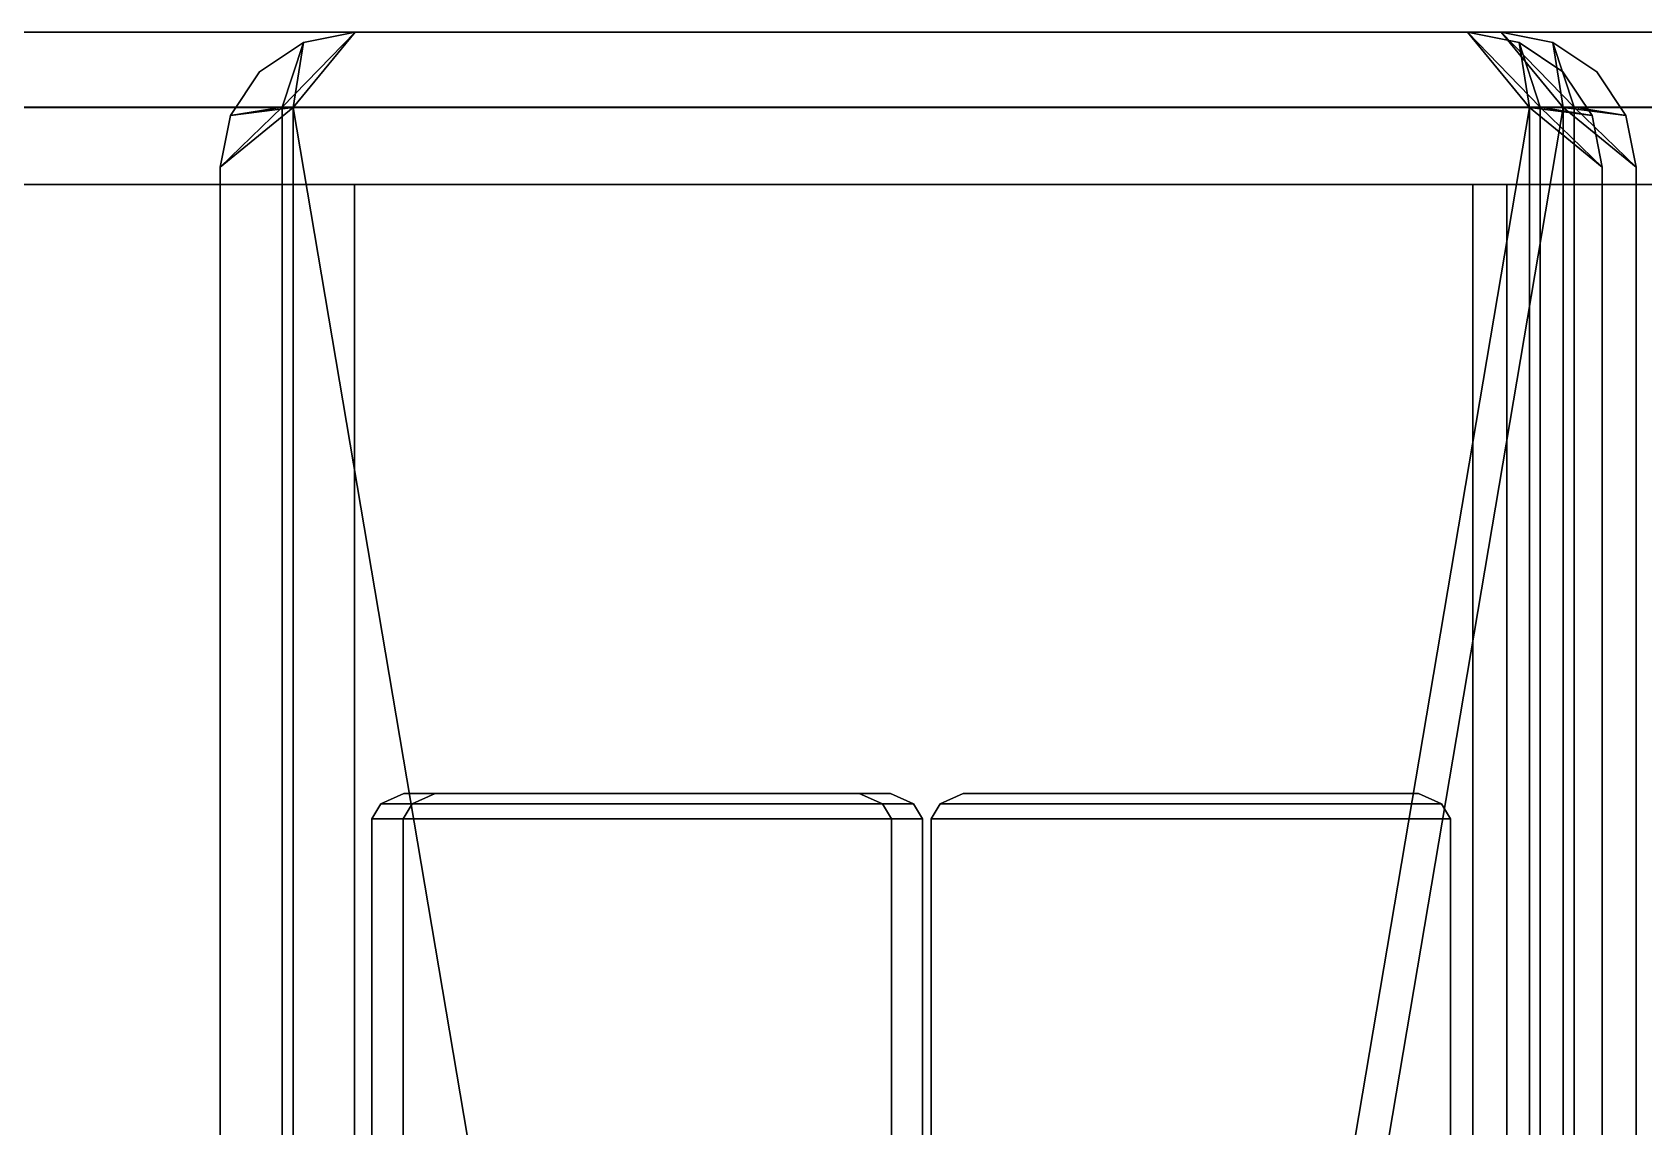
# Model space of a CAD drawing. Extents: x -252 to 252, y 0 to 101.
# Drawn here: x 182.8 to 201.82, y 46.08 to 59 of the extents above; entities that cross this region are included whole.
import ezdxf

# ---------------------------------------------------------------- set-up
doc = ezdxf.new("R2010")
doc.units = 0

msp = doc.modelspace()

# ---------------------------------------------------------------- linework, layer by layer
for points in [[(199.734909, 58.996155, 79.671928), (200.593613, 58.112431, 79.805107), (179.149017, 58.112431, 79.805107), (180.007706, 58.996155, 79.671928)], [(200.466202, 58.108585, 78.057793), (199.734909, 58.996155, 78.450981), (180.007706, 58.996155, 78.450981), (179.276413, 58.108585, 78.057793)], [(200.134918, 58.996155, -202.128067), (200.993622, 58.112431, -201.994888), (179.549026, 58.112431, -201.994888), (180.407715, 58.996155, -202.128067)], [(200.866211, 58.108585, -203.742203), (200.134918, 58.996155, -203.349014), (180.407715, 58.996155, -203.349014), (179.676422, 58.108585, -203.742203)], [(180.007706, 58.996155, 78.450981), (199.734909, 58.996155, 78.450981), (199.734909, 58.996155, 78.588051), (180.007706, 58.996155, 78.588058)], [(180.007706, 58.996155, 79.506149), (199.734909, 58.996155, 79.506149), (199.734909, 58.996155, 79.671928), (180.007706, 58.996155, 79.671928)], [(199.734909, 58.996155, 79.506149), (180.007706, 58.996155, 79.506149), (180.007706, 58.996155, 78.588058), (199.734909, 58.996155, 78.588051)], [(180.407715, 58.996155, -203.349014), (200.134918, 58.996155, -203.349014), (200.134918, 58.996155, -203.211945), (180.407715, 58.996155, -203.211945)], [(180.407715, 58.996155, -202.293854), (200.134918, 58.996155, -202.293854), (200.134918, 58.996155, -202.128067), (180.407715, 58.996155, -202.128067)], [(200.134918, 58.996155, -202.293854), (180.407715, 58.996155, -202.293854), (180.407715, 58.996155, -203.211945), (200.134918, 58.996155, -203.211945)], [(185.749023, 58.112431, -15.005107), (186.607712, 58.996155, -14.871928), (185.998428, 58.874966, -14.871928)], [(206.334915, 58.996155, -14.871928), (186.607712, 58.996155, -14.871928), (185.749023, 58.112431, -15.005107), (207.193619, 58.112431, -15.005107)], [(185.876419, 58.108585, -13.257792), (185.998428, 58.874966, -13.650981), (186.607712, 58.996155, -13.650981)], [(207.066208, 58.108585, -13.257792), (185.876419, 58.108585, -13.257792), (186.607712, 58.996155, -13.650981), (206.334915, 58.996155, -13.650981)], [(186.607712, 58.996155, -13.650981), (185.998428, 58.874966, -13.650981), (185.998428, 58.874966, -13.788051), (186.607712, 58.996155, -13.788058)], [(185.998428, 58.874966, -14.706149), (185.998428, 58.874966, -14.871928), (186.607712, 58.996155, -14.871928), (186.607712, 58.996155, -14.706149)], [(186.607712, 58.996155, -13.788058), (185.998428, 58.874966, -13.788051), (185.998428, 58.874966, -14.706149), (186.607712, 58.996155, -14.706149)], [(186.607712, 58.996155, -13.650981), (186.607712, 58.996155, -13.788058), (206.334915, 58.996155, -13.788051), (206.334915, 58.996155, -13.650981)], [(186.607712, 58.996155, -14.706149), (186.607712, 58.996155, -14.871928), (206.334915, 58.996155, -14.871928), (206.334915, 58.996155, -14.706149)], [(206.334915, 58.996155, -14.706149), (206.334915, 58.996155, -13.788051), (186.607712, 58.996155, -13.788058), (186.607712, 58.996155, -14.706149)], [(200.593613, 58.112431, 79.805107), (199.734909, 58.996155, 79.671928), (200.344208, 58.874966, 79.671928)], [(200.466202, 58.108585, 78.057793), (200.344208, 58.874966, 78.450981), (199.734909, 58.996155, 78.450981)], [(199.734909, 58.996155, 78.450981), (200.344208, 58.874966, 78.450981), (200.344208, 58.874966, 78.588051), (199.734909, 58.996155, 78.588051)], [(199.734909, 58.996155, 79.506149), (200.344208, 58.874966, 79.506149), (200.344208, 58.874966, 79.671928), (199.734909, 58.996155, 79.671928)], [(199.734909, 58.996155, 78.588051), (200.344208, 58.874966, 78.588051), (200.344208, 58.874966, 79.506149), (199.734909, 58.996155, 79.506149)], [(200.993622, 58.112431, -201.994888), (200.134918, 58.996155, -202.128067), (200.744217, 58.874966, -202.128067)], [(200.866211, 58.108585, -203.742203), (200.744217, 58.874966, -203.349014), (200.134918, 58.996155, -203.349014)], [(200.134918, 58.996155, -203.349014), (200.744217, 58.874966, -203.349014), (200.744217, 58.874966, -203.211945), (200.134918, 58.996155, -203.211945)], [(200.134918, 58.996155, -202.293854), (200.744217, 58.874966, -202.293854), (200.744217, 58.874966, -202.128067), (200.134918, 58.996155, -202.128067)], [(200.134918, 58.996155, -203.211945), (200.744217, 58.874966, -203.211945), (200.744217, 58.874966, -202.293854), (200.134918, 58.996155, -202.293854)], [(185.481888, 58.529819, -14.871928), (185.136749, 58.01329, -14.871928), (185.749023, 58.112431, -15.005107), (185.998428, 58.874966, -14.871928)], [(185.876419, 58.108585, -13.257792), (185.136749, 58.01329, -13.650981), (185.481888, 58.529819, -13.650981), (185.998428, 58.874966, -13.650981)], [(185.481888, 58.529819, -13.650981), (185.481888, 58.529819, -13.788051), (185.998428, 58.874966, -13.788051), (185.998428, 58.874966, -13.650981)], [(185.481888, 58.529823, -14.706149), (185.481888, 58.529819, -14.871928), (185.998428, 58.874966, -14.871928), (185.998428, 58.874966, -14.706149)], [(185.481888, 58.529819, -13.788051), (185.481888, 58.529823, -14.706149), (185.998428, 58.874966, -14.706149), (185.998428, 58.874966, -13.788051)], [(200.860733, 58.529819, 79.671928), (201.205872, 58.01329, 79.671928), (200.593613, 58.112431, 79.805107), (200.344208, 58.874966, 79.671928)], [(200.466202, 58.108585, 78.057793), (201.205872, 58.01329, 78.450981), (200.860733, 58.529819, 78.450981), (200.344208, 58.874966, 78.450981)], [(200.344208, 58.874966, 78.450981), (200.860733, 58.529819, 78.450981), (200.860733, 58.529819, 78.588051), (200.344208, 58.874966, 78.588051)], [(200.344208, 58.874966, 79.506149), (200.860733, 58.529823, 79.506149), (200.860733, 58.529819, 79.671928), (200.344208, 58.874966, 79.671928)], [(200.344208, 58.874966, 78.588051), (200.860733, 58.529819, 78.588051), (200.860733, 58.529823, 79.506149), (200.344208, 58.874966, 79.506149)], [(201.260742, 58.529819, -202.128067), (201.605881, 58.01329, -202.128067), (200.993622, 58.112431, -201.994888), (200.744217, 58.874966, -202.128067)], [(200.866211, 58.108585, -203.742203), (201.605881, 58.01329, -203.349014), (201.260742, 58.529819, -203.349014), (200.744217, 58.874966, -203.349014)], [(200.744217, 58.874966, -203.349014), (201.260742, 58.529819, -203.349014), (201.260742, 58.529819, -203.211945), (200.744217, 58.874966, -203.211945)], [(200.744217, 58.874966, -202.293854), (201.260742, 58.529823, -202.293854), (201.260742, 58.529819, -202.128067), (200.744217, 58.874966, -202.128067)], [(200.744217, 58.874966, -203.211945), (201.260742, 58.529819, -203.211945), (201.260742, 58.529823, -202.293854), (200.744217, 58.874966, -202.293854)], [(185.481888, 58.529819, -14.871928), (185.481888, 58.529823, -14.706149), (185.136749, 58.01329, -14.706149), (185.136749, 58.01329, -14.871928)], [(185.481888, 58.529819, -13.788051), (185.136749, 58.01329, -13.788051), (185.136749, 58.01329, -14.706149), (185.481888, 58.529823, -14.706149)], [(185.136749, 58.01329, -13.650981), (185.136749, 58.01329, -13.788051), (185.481888, 58.529819, -13.788051), (185.481888, 58.529819, -13.650981)], [(201.205872, 58.01329, 79.506149), (201.205872, 58.01329, 79.671928), (200.860733, 58.529819, 79.671928), (200.860733, 58.529823, 79.506149)], [(201.205872, 58.01329, 79.506149), (200.860733, 58.529823, 79.506149), (200.860733, 58.529819, 78.588051), (201.205872, 58.01329, 78.588051)], [(200.860733, 58.529819, 78.450981), (201.205872, 58.01329, 78.450981), (201.205872, 58.01329, 78.588051), (200.860733, 58.529819, 78.588051)], [(201.605881, 58.01329, -202.293854), (201.605881, 58.01329, -202.128067), (201.260742, 58.529819, -202.128067), (201.260742, 58.529823, -202.293854)], [(201.605881, 58.01329, -202.293854), (201.260742, 58.529823, -202.293854), (201.260742, 58.529819, -203.211945), (201.605881, 58.01329, -203.211945)], [(201.260742, 58.529819, -203.349014), (201.605881, 58.01329, -203.349014), (201.605881, 58.01329, -203.211945), (201.260742, 58.529819, -203.211945)], [(200.593613, 58.112431, 79.805107), (200.593613, 57.200001, 79.805107), (179.149017, 57.200001, 79.805107), (179.149017, 58.112431, 79.805107)], [(179.276413, 58.108585, 78.057793), (181.416122, 45.471222, 78.057793), (198.326492, 45.471222, 78.057793), (200.466202, 58.108585, 78.057793)], [(200.993622, 58.112431, -201.994888), (200.993622, 57.200001, -201.994888), (179.549026, 57.200001, -201.994888), (179.549026, 58.112431, -201.994888)], [(179.676422, 58.108585, -203.742203), (181.816132, 45.471222, -203.742203), (198.726501, 45.471222, -203.742203), (200.866211, 58.108585, -203.742203)], [(185.015549, 57.403996, -14.871928), (185.749023, 58.112431, -15.005107), (185.136749, 58.01329, -14.871928)], [(185.749023, 42.398937, -15.005107), (185.749023, 58.112431, -15.005107), (185.015549, 57.403996, -14.871928), (185.015549, 43.078682, -14.871928)], [(185.015549, 57.403996, -13.650981), (185.136749, 58.01329, -13.650981), (185.876419, 58.108585, -13.257792)], [(185.015549, 57.403996, -13.650981), (185.876419, 58.108585, -13.257792), (185.876419, 42.374115, -13.257792), (185.015549, 43.078682, -13.650981)], [(185.015549, 57.403996, -13.650981), (185.015549, 57.403996, -13.788051), (185.136749, 58.01329, -13.788051), (185.136749, 58.01329, -13.650981)], [(185.015549, 57.403996, -14.706149), (185.015549, 57.403996, -14.871928), (185.136749, 58.01329, -14.871928), (185.136749, 58.01329, -14.706149)], [(185.015549, 57.403996, -13.788051), (185.015549, 57.403996, -14.706149), (185.136749, 58.01329, -14.706149), (185.136749, 58.01329, -13.788051)], [(207.193619, 58.112431, -15.005107), (185.749023, 58.112431, -15.005107), (185.749023, 57.200001, -15.005107), (207.193619, 57.200001, -15.005107)], [(185.876419, 42.374115, -13.257792), (185.876419, 58.108585, -13.257792), (188.016129, 45.471222, -13.257792)], [(185.876419, 58.108585, -13.257792), (207.066208, 58.108585, -13.257792), (204.926498, 45.471222, -13.257792), (188.016129, 45.471222, -13.257792)], [(200.466202, 42.374153, 78.057793), (200.466202, 58.108585, 78.057793), (198.326492, 45.471222, 78.057793)], [(200.866211, 42.374153, -203.742203), (200.866211, 58.108585, -203.742203), (198.726501, 45.471222, -203.742203)], [(201.327072, 57.403996, 78.450981), (201.205872, 58.01329, 78.450981), (200.466202, 58.108585, 78.057793)], [(200.466202, 42.374153, 78.057793), (201.327072, 43.078682, 78.450981), (201.327072, 57.403996, 78.450981), (200.466202, 58.108585, 78.057793)], [(201.327072, 57.403996, 79.671928), (200.593613, 58.112431, 79.805107), (201.205872, 58.01329, 79.671928)], [(200.593613, 42.398975, 79.805107), (200.593613, 58.112431, 79.805107), (201.327072, 57.403996, 79.671928), (201.327072, 43.078682, 79.671928)], [(201.727081, 57.403996, -203.349014), (201.605881, 58.01329, -203.349014), (200.866211, 58.108585, -203.742203)], [(200.866211, 42.374153, -203.742203), (201.727081, 43.078682, -203.349014), (201.727081, 57.403996, -203.349014), (200.866211, 58.108585, -203.742203)], [(201.727081, 57.403996, -202.128067), (200.993622, 58.112431, -201.994888), (201.605881, 58.01329, -202.128067)], [(200.993622, 42.398975, -201.994888), (200.993622, 58.112431, -201.994888), (201.727081, 57.403996, -202.128067), (201.727081, 43.078682, -202.128067)], [(201.327072, 57.403996, 78.450981), (201.327072, 57.403996, 78.588058), (201.205872, 58.01329, 78.588051), (201.205872, 58.01329, 78.450981)], [(201.205872, 58.01329, 79.506149), (201.327072, 57.403996, 79.506149), (201.327072, 57.403996, 79.671928), (201.205872, 58.01329, 79.671928)], [(201.327072, 57.403996, 78.588058), (201.327072, 57.403996, 79.506149), (201.205872, 58.01329, 79.506149), (201.205872, 58.01329, 78.588051)], [(201.727081, 57.403996, -203.349014), (201.727081, 57.403996, -203.211945), (201.605881, 58.01329, -203.211945), (201.605881, 58.01329, -203.349014)], [(201.605881, 58.01329, -202.293854), (201.727081, 57.403996, -202.293854), (201.727081, 57.403996, -202.128067), (201.605881, 58.01329, -202.128067)], [(201.727081, 57.403996, -203.211945), (201.727081, 57.403996, -202.293854), (201.605881, 58.01329, -202.293854), (201.605881, 58.01329, -203.211945)], [(185.015549, 57.403996, -14.871928), (185.015549, 57.403996, -14.706149), (185.015549, 43.078682, -14.706149), (185.015549, 43.078682, -14.871928)], [(185.015549, 43.078682, -13.788058), (185.015549, 43.078682, -14.706149), (185.015549, 57.403996, -14.706149), (185.015549, 57.403996, -13.788051)], [(185.015549, 57.403996, -13.788051), (185.015549, 57.403996, -13.650981), (185.015549, 43.078682, -13.650981), (185.015549, 43.078682, -13.788058)], [(201.327072, 43.078682, 79.506149), (201.327072, 43.078682, 79.671928), (201.327072, 57.403996, 79.671928), (201.327072, 57.403996, 79.506149)], [(201.327072, 57.403996, 78.588058), (201.327072, 43.078682, 78.588051), (201.327072, 43.078682, 79.506149), (201.327072, 57.403996, 79.506149)], [(201.327072, 57.403996, 78.450981), (201.327072, 43.078682, 78.450981), (201.327072, 43.078682, 78.588051), (201.327072, 57.403996, 78.588058)], [(201.727081, 43.078682, -202.293854), (201.727081, 43.078682, -202.128067), (201.727081, 57.403996, -202.128067), (201.727081, 57.403996, -202.293854)], [(201.727081, 57.403996, -203.211945), (201.727081, 43.078682, -203.211945), (201.727081, 43.078682, -202.293854), (201.727081, 57.403996, -202.293854)], [(201.727081, 57.403996, -203.349014), (201.727081, 43.078682, -203.349014), (201.727081, 43.078682, -203.211945), (201.727081, 57.403996, -203.211945)], [(199.800003, 45.799999, 79.805107), (180, 45.799999, 79.805107), (180, 57.200001, 79.805107), (199.800003, 57.200001, 79.805107)], [(200.200012, 45.799999, -201.994888), (180.400009, 45.799999, -201.994888), (180.400009, 57.200001, -201.994888), (200.200012, 57.200001, -201.994888)], [(186.600006, 57.200001, -15.005107), (185.749023, 57.200001, -15.005107), (185.749023, 45.799999, -15.005107), (186.600006, 42.398937, -15.005107)], [(206.400009, 45.799999, -15.005107), (206.400009, 57.200001, -15.005107), (186.600006, 57.200001, -15.005107), (186.600006, 45.799999, -15.005107)], [(199.800003, 57.200001, 79.805107), (200.593613, 57.200001, 79.805107), (200.593613, 42.398975, 79.805107), (199.800003, 42.398975, 79.805107)], [(200.200012, 57.200001, -201.994888), (200.993622, 57.200001, -201.994888), (200.993622, 42.398975, -201.994888), (200.200012, 42.398975, -201.994888)], [(192.830658, 49.890774, 77.677361), (186.911972, 49.890774, 77.677361), (186.80603, 49.715637, 77.677361), (192.9366, 49.715637, 77.677361)], [(186.911972, 49.890774, 77.677361), (186.911972, 49.890774, 77.987602), (186.80603, 49.715637, 77.987602), (186.80603, 49.715637, 77.677361)], [(186.911972, 49.890774, 77.987602), (192.830658, 49.890774, 77.987602), (192.9366, 49.715637, 77.987602), (186.80603, 49.715637, 77.987602)], [(192.557388, 50.01165, 77.677361), (187.185226, 50.01165, 77.677361), (186.911972, 49.890774, 77.677361), (192.830658, 49.890774, 77.677361)], [(187.185226, 50.01165, 77.677361), (187.185226, 50.01165, 77.987602), (186.911972, 49.890774, 77.987602), (186.911972, 49.890774, 77.677361)], [(187.185226, 50.01165, 77.987602), (192.557388, 50.01165, 77.987602), (192.830658, 49.890774, 77.987602), (186.911972, 49.890774, 77.987602)], [(193.198578, 49.890774, -204.127518), (187.279892, 49.890774, -204.127518), (187.17395, 49.715637, -204.127518), (193.30452, 49.715637, -204.127518)], [(187.279892, 49.890774, -204.127518), (187.279892, 49.890774, -203.817276), (187.17395, 49.715637, -203.817276), (187.17395, 49.715637, -204.127518)], [(187.279892, 49.890774, -203.817276), (193.198578, 49.890774, -203.817276), (193.30452, 49.715637, -203.817276), (187.17395, 49.715637, -203.817276)], [(187.185226, 50.01165, 77.987602), (187.185226, 50.01165, 77.677361), (192.557388, 50.01165, 77.677361), (192.557388, 50.01165, 77.987602)], [(192.925308, 50.01165, -204.127518), (187.553146, 50.01165, -204.127518), (187.279892, 49.890774, -204.127518), (193.198578, 49.890774, -204.127518)], [(187.553146, 50.01165, -204.127518), (187.553146, 50.01165, -203.817276), (187.279892, 49.890774, -203.817276), (187.279892, 49.890774, -204.127518)], [(187.553146, 50.01165, -203.817276), (192.925308, 50.01165, -203.817276), (193.198578, 49.890774, -203.817276), (187.279892, 49.890774, -203.817276)], [(187.553146, 50.01165, -203.817276), (187.553146, 50.01165, -204.127518), (192.925308, 50.01165, -204.127518), (192.925308, 50.01165, -203.817276)], [(192.557388, 50.01165, 77.987602), (192.557388, 50.01165, 77.677361), (192.830658, 49.890774, 77.677361), (192.830658, 49.890774, 77.987602)], [(192.830658, 49.890774, 77.987602), (192.830658, 49.890774, 77.677361), (192.9366, 49.715637, 77.677361), (192.9366, 49.715637, 77.987602)], [(192.925308, 50.01165, -203.817276), (192.925308, 50.01165, -204.127518), (193.198578, 49.890774, -204.127518), (193.198578, 49.890774, -203.817276)], [(193.198578, 49.890774, -203.817276), (193.198578, 49.890774, -204.127518), (193.30452, 49.715637, -204.127518), (193.30452, 49.715637, -203.817276)], [(193.512283, 49.890774, -13.103363), (193.512283, 49.890774, -12.793121), (193.406342, 49.715637, -12.793121), (193.406342, 49.715637, -13.103363)], [(193.512283, 49.890774, -12.793121), (199.430969, 49.890774, -12.793121), (199.536911, 49.715637, -12.793121), (193.406342, 49.715637, -12.793121)], [(199.430969, 49.890774, -13.103363), (193.512283, 49.890774, -13.103363), (193.406342, 49.715637, -13.103363), (199.536911, 49.715637, -13.103363)], [(193.785538, 50.01165, -13.103363), (193.785538, 50.01165, -12.793121), (193.512283, 49.890774, -12.793121), (193.512283, 49.890774, -13.103363)], [(193.785538, 50.01165, -12.793121), (199.157715, 50.01165, -12.793121), (199.430969, 49.890774, -12.793121), (193.512283, 49.890774, -12.793121)], [(199.157715, 50.01165, -13.103363), (193.785538, 50.01165, -13.103363), (193.512283, 49.890774, -13.103363), (199.430969, 49.890774, -13.103363)], [(199.157715, 50.01165, -13.103363), (199.157715, 50.01165, -12.793121), (193.785538, 50.01165, -12.793121), (193.785538, 50.01165, -13.103363)], [(199.157715, 50.01165, -12.793121), (199.157715, 50.01165, -13.103363), (199.430969, 49.890774, -13.103363), (199.430969, 49.890774, -12.793121)], [(199.430969, 49.890774, -12.793121), (199.430969, 49.890774, -13.103363), (199.536911, 49.715637, -13.103363), (199.536911, 49.715637, -12.793121)], [(186.80603, 39.588352, 77.987602), (186.80603, 39.588352, 77.677361), (186.80603, 49.715637, 77.677361), (186.80603, 49.715637, 77.987602)], [(186.80603, 39.588352, 77.987602), (186.80603, 49.715637, 77.987602), (192.9366, 49.715637, 77.987602), (192.9366, 39.588352, 77.987602)], [(186.80603, 49.715637, 77.677361), (186.80603, 39.588352, 77.677361), (192.9366, 39.588352, 77.677361), (192.9366, 49.715637, 77.677361)], [(187.17395, 39.588352, -203.817276), (187.17395, 39.588352, -204.127518), (187.17395, 49.715637, -204.127518), (187.17395, 49.715637, -203.817276)], [(187.17395, 39.588352, -203.817276), (187.17395, 49.715637, -203.817276), (193.30452, 49.715637, -203.817276), (193.30452, 39.588352, -203.817276)], [(187.17395, 49.715637, -204.127518), (187.17395, 39.588352, -204.127518), (193.30452, 39.588352, -204.127518), (193.30452, 49.715637, -204.127518)], [(192.9366, 39.588352, 77.987602), (192.9366, 49.715637, 77.987602), (192.9366, 49.715637, 77.677361), (192.9366, 39.588352, 77.677361)], [(193.30452, 39.588352, -203.817276), (193.30452, 49.715637, -203.817276), (193.30452, 49.715637, -204.127518), (193.30452, 39.588352, -204.127518)], [(193.406342, 39.588352, -13.103363), (193.406342, 49.715637, -13.103363), (193.406342, 49.715637, -12.793121), (193.406342, 39.588352, -12.793121)], [(199.536911, 39.588352, -13.103363), (199.536911, 49.715637, -13.103363), (193.406342, 49.715637, -13.103363), (193.406342, 39.588352, -13.103363)], [(199.536911, 49.715637, -12.793121), (199.536911, 39.588352, -12.793121), (193.406342, 39.588352, -12.793121), (193.406342, 49.715637, -12.793121)], [(199.536911, 39.588352, -13.103363), (199.536911, 39.588352, -12.793121), (199.536911, 49.715637, -12.793121), (199.536911, 49.715637, -13.103363)]]:
    msp.add_3dface(points)

doc.saveas('drawing.dxf')
